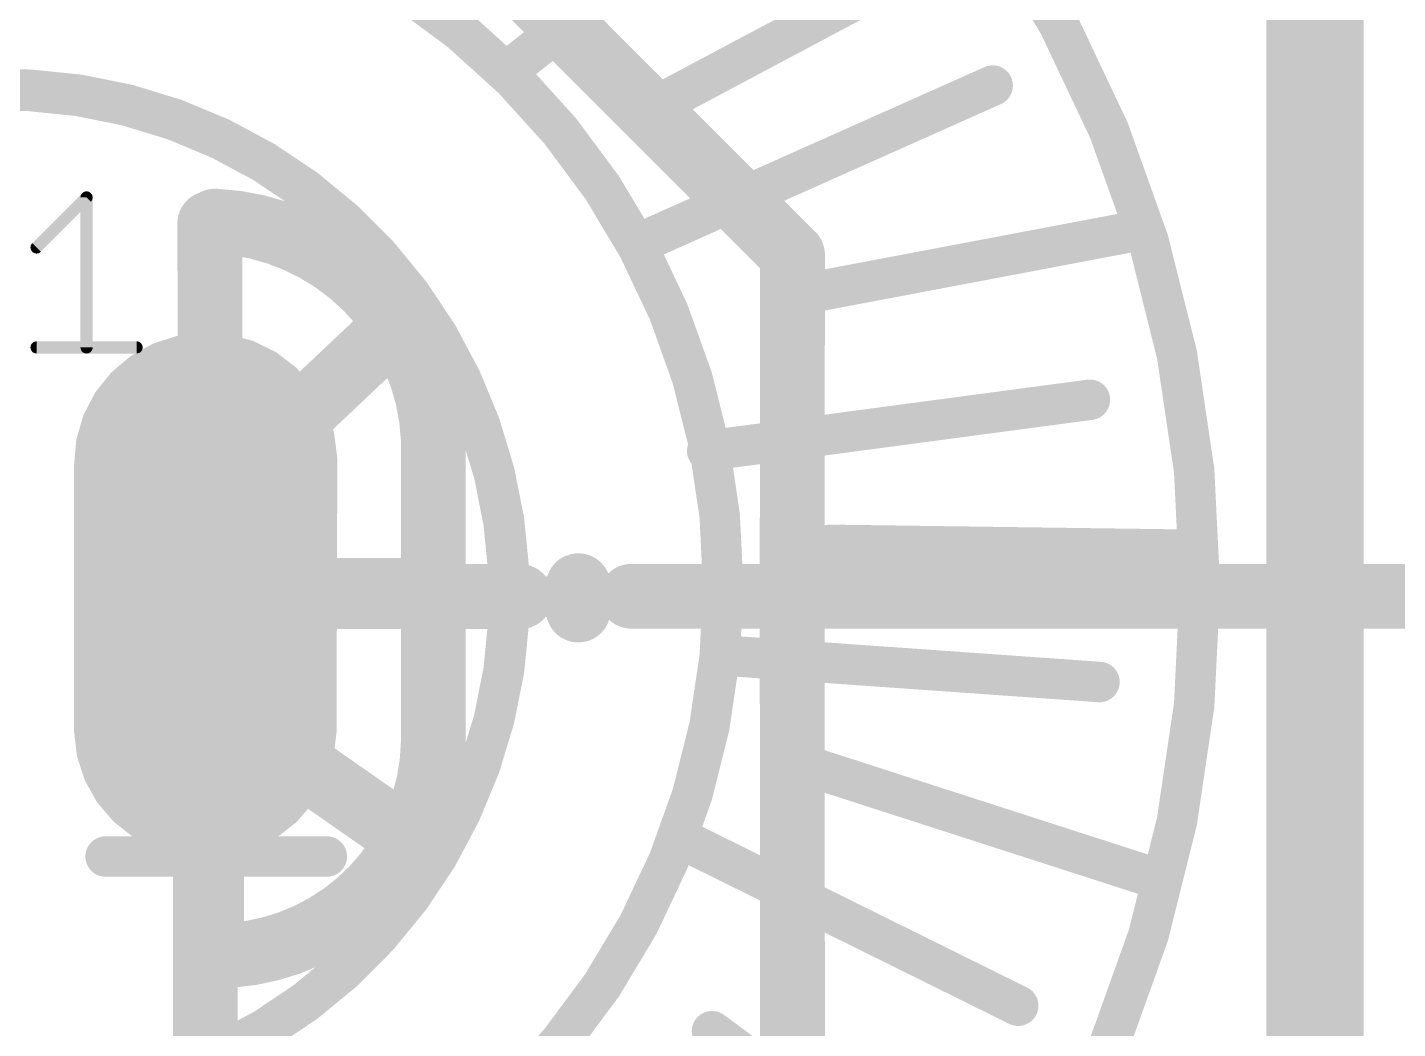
# Model space of a CAD drawing. Extents: x -2.6 to 78.8, y -16.5 to 68.7.
# Drawn here: x 25.68 to 34.27, y 16.74 to 23.02 of the extents above; entities that cross this region are included whole.
import ezdxf

# ---------------------------------------------------------------- set-up
doc = ezdxf.new("R2010")
doc.units = 0
for name, color, linetype in [('1', 12, 'CONTINUOUS'), ('16', 132, 'CONTINUOUS'), ('17', 110, 'CONTINUOUS'), ('21', 31, 'CONTINUOUS'), ('22', 40, 'CONTINUOUS'), ('51', 53, 'CONTINUOUS')]:
    doc.layers.add(name, color=color, linetype=linetype)

# ---------------------------------------------------------------- blocks, each defined once
blk = doc.blocks.new('ROUNDP')
at = {"const_width": 0.5}
blk.add_lwpolyline([(0, -0.25, 1), (0, 0.25, 1), (0, -0.25)], format="xyb", dxfattribs=at)

msp = doc.modelspace()

# ---------------------------------------------------------------- linework, layer by layer
at = {"layer": '1'}
for points, const_width in [([(33.7566, 13.6144), (33.7566, 28.829)], 0.6096), ([(28.715, 22.761), (30.545, 24.201)], 0.254), ([(31.685, 23.621), (29.675, 22.551)], 0.254), ([(29.515, 21.661), (31.735, 22.651)], 0.254), ([(32.645, 21.741), (30.425, 21.321)], 0.254), ([(29.945, 20.361), (32.345, 20.681)], 0.254), ([(32.915, 19.741), (30.715, 19.771)], 0.254), ([(30.135, 19.071), (32.405, 18.911)], 0.254), ([(32.755, 17.681), (30.585, 18.381)], 0.254), ([(29.835, 17.901), (31.895, 16.881)], 0.254), ([(31.705, 15.441), (29.975, 16.721)], 0.254)]:
    msp.add_lwpolyline(points, dxfattribs=dict(at, const_width=const_width))
for points, const_width in [([(25.535, 12.001, 1), (25.535, 27.001, 1), (25.535, 12.001)], 0.254), ([(25.545, 15.011, 1), (25.545, 24.011, 1), (25.545, 15.011)], 0.254), ([(28.6757, 22.8109, 1), (28.7543, 22.7111)], 0.127), ([(31.7609, 22.593, 1), (31.7091, 22.709)], 0.127), ([(29.6452, 22.6071, 1), (29.7048, 22.4949)], 0.127), ([(32.6568, 21.6786, 1), (32.6332, 21.8034)], 0.127), ([(29.4891, 21.719, 1), (29.5409, 21.603)], 0.127), ([(30.4132, 21.3834, 1), (30.4368, 21.2586)], 0.127), ([(32.3534, 20.6181, 1), (32.3366, 20.7439)], 0.127), ([(29.9366, 20.4239, 1), (29.9534, 20.2981)], 0.127), ([(30.7159, 19.8345, 1), (30.7141, 19.7075)], 0.127), ([(32.9141, 19.6775, 1), (32.9159, 19.8045)], 0.127), ([(30.1395, 19.1343, 1), (30.1305, 19.0077)], 0.127), ([(32.4005, 18.8477, 1), (32.4095, 18.9743)], 0.127), ([(30.6045, 18.4414, 1), (30.5655, 18.3206)], 0.127), ([(29.8632, 17.9579, 1), (29.8068, 17.8441)], 0.127), ([(32.7355, 17.6206, 1), (32.7745, 17.7414)], 0.127), ([(31.8668, 16.8241, 1), (31.9232, 16.9379)], 0.127), ([(30.0128, 16.772, 1), (29.9372, 16.67)], 0.127)]:
    msp.add_lwpolyline(points, format="xyb", dxfattribs=dict(at, const_width=const_width))
at = {"layer": '16'}
for points, const_width in [([(30.48, 21.59), (28.067, 24.003)], 0.4064), ([(26.825, 21.7863), (26.8377, 17.1914)], 0.4064), ([(30.4775, 19.4487), (30.48, 21.59)], 0.4064), ([(27.4422, 20.6281), (27.9807, 21.1361)], 0.4064), ([(26.6392, 21.0207), (26.4974, 20.9759)], 0.127), ([(26.7869, 21.037), (26.6392, 21.0207)], 0.127), ([(26.9336, 21.0276), (26.7869, 21.037)], 0.127), ([(27.0756, 20.9897), (26.9336, 21.0276)], 0.127), ([(26.4974, 20.9759), (26.3672, 20.9043)], 0.127), ([(26.4594, 20.955), (27.1461, 20.955)], 0.127), ([(27.2074, 20.9248), (27.0756, 20.9897)], 0.127), ([(27.3241, 20.8355), (27.2074, 20.9248)], 0.127), ([(26.3672, 20.9043), (26.2534, 20.8087)], 0.127), ([(26.2763, 20.828), (27.3307, 20.828)], 0.127), ([(27.4212, 20.7251), (27.3241, 20.8355)], 0.127), ([(26.2534, 20.8087), (26.1604, 20.6927)], 0.127), ([(26.1604, 20.6927), (26.0918, 20.5608)], 0.127), ([(26.167, 20.701), (27.4351, 20.701)], 0.127), ([(27.4948, 20.5979), (27.4212, 20.7251)], 0.127), ([(26.0987, 20.574), (27.5029, 20.574)], 0.127), ([(27.5422, 20.4588), (27.4948, 20.5979)], 0.127), ([(26.0918, 20.5608), (26.0504, 20.4181)], 0.127), ([(26.0504, 20.4181), (26.0375, 20.27)], 0.127), ([(26.0588, 20.447), (27.5437, 20.447)], 0.127), ([(27.5615, 20.3131), (27.5422, 20.4588)], 0.127), ([(28.227, 20.303), (28.227, 18.5299)], 0.4064), ([(26.0418, 20.32), (27.5606, 20.32)], 0.127), ([(27.5566, 18.5986), (27.5615, 20.3131)], 0.127), ([(26.0375, 20.27), (26.0375, 18.6037)], 0.127), ([(26.0375, 20.193), (27.5612, 20.193)], 0.127), ([(26.0375, 20.066), (27.5608, 20.066)], 0.127), ([(26.0375, 19.939), (27.5604, 19.939)], 0.127), ([(26.0375, 19.812), (27.5601, 19.812)], 0.127), ([(26.0375, 19.685), (27.5597, 19.685)], 0.127), ([(27.4422, 19.4851), (28.1712, 19.4851)], 0.4064), ([(26.0375, 19.558), (27.5593, 19.558)], 0.127), ([(28.7723, 19.447), (26.797, 19.447)], 0.4064), ([(26.797, 19.447), (26.797, 15.8441)], 0.4064), ([(28.7731, 19.4462), (28.7723, 19.447)], 0.4064), ([(30.4775, 19.4487), (29.4691, 19.4488)], 0.4064), ([(30.4775, 19.4487), (35.3035, 19.4487)], 0.4064), ([(30.48, 16.51), (30.4775, 19.4487)], 0.4064), ([(29.4665, 19.4462), (28.7731, 19.4462)], 0.254), ([(29.4691, 19.4488), (29.4665, 19.4462)], 0.254), ([(26.0375, 19.431), (27.559, 19.431)], 0.127), ([(26.0375, 19.304), (27.5586, 19.304)], 0.127), ([(26.0375, 19.177), (27.5583, 19.177)], 0.127), ([(26.0375, 19.05), (27.5579, 19.05)], 0.127), ([(26.0375, 18.923), (27.5575, 18.923)], 0.127), ([(26.0375, 18.796), (27.5572, 18.796)], 0.127), ([(26.0375, 18.669), (27.5568, 18.669)], 0.127), ([(26.0375, 18.6037), (26.0545, 18.459)], 0.127), ([(27.5386, 18.454), (27.5566, 18.5986)], 0.127), ([(26.0447, 18.542), (27.5495, 18.542)], 0.127), ([(26.0545, 18.459), (26.0994, 18.3204)], 0.127), ([(26.0687, 18.415), (27.5257, 18.415)], 0.127), ([(27.4549, 18.3548), (27.9959, 17.9763)], 0.4064), ([(27.4927, 18.3157), (27.5386, 18.454)], 0.127), ([(26.0994, 18.3204), (26.1704, 18.1932)], 0.127), ([(26.1175, 18.288), (27.477, 18.288)], 0.127), ([(27.4208, 18.189), (27.4927, 18.3157)], 0.127), ([(26.1704, 18.1932), (26.265, 18.0824)], 0.127), ([(26.1979, 18.161), (27.3965, 18.161)], 0.127), ([(27.3255, 18.0788), (27.4208, 18.189)], 0.127), ([(26.265, 18.0824), (26.3793, 17.9921)], 0.127), ([(27.2105, 17.9893), (27.3255, 18.0788)], 0.127), ([(26.3262, 18.034), (27.2679, 18.034)], 0.127), ([(26.3793, 17.9921), (26.5091, 17.9258)], 0.127), ([(27.0803, 17.9239), (27.2105, 17.9893)], 0.127), ([(26.5091, 17.9258), (26.6493, 17.8862)], 0.127), ([(26.5757, 17.907), (27.0188, 17.907)], 0.127), ([(26.9398, 17.8852), (27.0803, 17.9239)], 0.127), ([(26.6493, 17.8862), (26.7945, 17.8747)], 0.127), ([(26.7945, 17.8747), (26.9398, 17.8852)], 0.127)]:
    msp.add_lwpolyline(points, dxfattribs=dict(at, const_width=const_width))
for points, const_width in [([(28.227, 20.303, 0.4143), (26.858, 21.8015)], 0.4064), ([(26.8626, 21.903, 1), (26.8534, 21.7)], 0.2032), ([(26.9266, 21.7866, 1), (26.7234, 21.786)], 0.2032), ([(30.5816, 21.5899, 1), (30.3784, 21.5901)], 0.2032), ([(30.4082, 21.5182, 1), (30.5518, 21.6618)], 0.2032), ([(28.0504, 21.0622, 1), (27.911, 21.21)], 0.2032), ([(26.6357, 21.0523, 1), (26.6426, 20.9892)], 0.0635), ([(26.6487, 20.9904, 1), (26.6296, 21.051)], 0.0635), ([(26.7889, 21.0687, 1), (26.7849, 21.0053)], 0.0635), ([(26.7904, 21.0054, 1), (26.7834, 21.0686)], 0.0635), ([(26.9417, 21.0582, 1), (26.9254, 20.9969)], 0.0635), ([(26.9315, 20.9959, 1), (26.9356, 21.0592)], 0.0635), ([(26.4594, 20.9868, 1), (26.4594, 20.9233)], 0.0635), ([(26.4879, 21.0062, 1), (26.507, 20.9456)], 0.0635), ([(26.5127, 20.9481, 1), (26.4821, 21.0037)], 0.0635), ([(27.0896, 21.0182, 1), (27.0616, 20.9612)], 0.0635), ([(27.0674, 20.959, 1), (27.0837, 21.0204)], 0.0635), ([(27.1461, 20.9233, 1), (27.1461, 20.9868)], 0.0635), ([(27.2267, 20.95, 1), (27.1881, 20.8996)], 0.0635), ([(27.1934, 20.8963, 1), (27.2215, 20.9533)], 0.0635), ([(26.2763, 20.8597, 1), (26.2763, 20.7963)], 0.0635), ([(26.3519, 20.9322, 1), (26.3824, 20.8765)], 0.0635), ([(26.3876, 20.88, 1), (26.3467, 20.9286)], 0.0635), ([(27.348, 20.8565, 1), (27.3003, 20.8145)], 0.0635), ([(27.3048, 20.8103, 1), (27.3434, 20.8607)], 0.0635), ([(27.3307, 20.7963, 1), (27.3307, 20.8597)], 0.0635), ([(26.2329, 20.833, 1), (26.2738, 20.7844)], 0.0635), ([(26.2781, 20.7889, 1), (26.2286, 20.8286)], 0.0635), ([(27.3725, 20.702, 1), (27.5119, 20.5542)], 0.2032), ([(26.1356, 20.7126, 1), (26.1852, 20.6729)], 0.0635), ([(26.1886, 20.6781, 1), (26.1322, 20.7074)], 0.0635), ([(26.167, 20.7327, 1), (26.167, 20.6693)], 0.0635), ([(27.4486, 20.741, 1), (27.3937, 20.7092)], 0.0635), ([(27.3973, 20.7041, 1), (27.445, 20.7461)], 0.0635), ([(27.4351, 20.6693, 1), (27.4351, 20.7327)], 0.0635), ([(26.0987, 20.6058, 1), (26.0987, 20.5423)], 0.0635), ([(27.5248, 20.6081, 1), (27.4647, 20.5877)], 0.0635), ([(27.4673, 20.582, 1), (27.5223, 20.6138)], 0.0635), ([(27.5029, 20.5423, 1), (27.5029, 20.6058)], 0.0635), ([(26.0637, 20.5755, 1), (26.12, 20.5462)], 0.0635), ([(26.1223, 20.552, 1), (26.0614, 20.5697)], 0.0635), ([(26.0199, 20.427, 1), (26.0808, 20.4092)], 0.0635), ([(26.082, 20.4153, 1), (26.0187, 20.4208)], 0.0635), ([(26.0588, 20.4788, 1), (26.0588, 20.4153)], 0.0635), ([(27.5736, 20.463, 1), (27.5107, 20.4546)], 0.0635), ([(27.5121, 20.4486, 1), (27.5722, 20.469)], 0.0635), ([(27.5437, 20.4153, 1), (27.5437, 20.4788)], 0.0635), ([(28.3286, 20.303, 1), (28.1254, 20.303)], 0.2032), ([(26.0418, 20.3517, 1), (26.0418, 20.2883)], 0.0635), ([(27.5932, 20.313, 1), (27.5298, 20.3132)], 0.0635), ([(27.5606, 20.2883, 1), (27.5606, 20.3517)], 0.0635), ([(28.1255, 20.3076, 1), (28.3285, 20.2984)], 0.2032), ([(26.0059, 20.2727, 1), (26.0691, 20.2673)], 0.0635), ([(26.0693, 20.27, 1), (26.0058, 20.27)], 0.0635), ([(27.53, 20.3089, 1), (27.593, 20.3173)], 0.0635), ([(26.0375, 20.2248, 1), (26.0375, 20.1613)], 0.0635), ([(27.5612, 20.1613, 1), (27.5612, 20.2248)], 0.0635), ([(26.0375, 20.0978, 1), (26.0375, 20.0343)], 0.0635), ([(27.5608, 20.0343, 1), (27.5608, 20.0978)], 0.0635), ([(26.0375, 19.9707, 1), (26.0375, 19.9073)], 0.0635), ([(27.5604, 19.9073, 1), (27.5604, 19.9707)], 0.0635), ([(26.0375, 19.8438, 1), (26.0375, 19.7803)], 0.0635), ([(27.5601, 19.7803, 1), (27.5601, 19.8438)], 0.0635), ([(26.0375, 19.7168, 1), (26.0375, 19.6533)], 0.0635), ([(27.4422, 19.5867, 1), (27.4422, 19.3835)], 0.2032), ([(27.5597, 19.6533, 1), (27.5597, 19.7168)], 0.0635), ([(28.1712, 19.3835, 1), (28.1712, 19.5867)], 0.2032), ([(26.0375, 19.5897, 1), (26.0375, 19.5263)], 0.0635), ([(26.797, 19.5486, 1), (26.797, 19.3454)], 0.2032), ([(26.8986, 19.447, 1), (26.6954, 19.447)], 0.2032), ([(27.5593, 19.5263, 1), (27.5593, 19.5897)], 0.0635), ([(28.8441, 19.5188, 1), (28.7005, 19.3752)], 0.2032), ([(28.7013, 19.3744, 1), (28.8449, 19.518)], 0.2032), ([(28.7723, 19.3454, 1), (28.7723, 19.5486)], 0.2032), ([(29.4691, 19.5504, 1), (29.4691, 19.3472)], 0.2032), ([(30.4775, 19.5503, 1), (30.4775, 19.3471)], 0.2032), ([(30.5791, 19.4488, 1), (30.3759, 19.4486)], 0.2032), ([(30.4775, 19.3471, 1), (30.4775, 19.5503)], 0.2032), ([(28.7731, 19.5097, 1), (28.7731, 19.3827)], 0.127), ([(29.4216, 19.4911, 1), (29.5114, 19.4013)], 0.127), ([(29.514, 19.4039, 1), (29.4242, 19.4937)], 0.127), ([(29.4665, 19.3827, 1), (29.4665, 19.5097)], 0.127), ([(30.3759, 19.4488, 1), (30.5791, 19.4486)], 0.2032), ([(26.0375, 19.4627, 1), (26.0375, 19.3993)], 0.0635), ([(27.559, 19.3993, 1), (27.559, 19.4627)], 0.0635), ([(26.0375, 19.3358, 1), (26.0375, 19.2723)], 0.0635), ([(27.5586, 19.2723, 1), (27.5586, 19.3358)], 0.0635), ([(26.0375, 19.2087, 1), (26.0375, 19.1453)], 0.0635), ([(27.5583, 19.1453, 1), (27.5583, 19.2087)], 0.0635), ([(26.0375, 19.0817, 1), (26.0375, 19.0183)], 0.0635), ([(27.5579, 19.0183, 1), (27.5579, 19.0817)], 0.0635), ([(26.0375, 18.9548, 1), (26.0375, 18.8913)], 0.0635), ([(27.5575, 18.8913, 1), (27.5575, 18.9548)], 0.0635), ([(26.0375, 18.8277, 1), (26.0375, 18.7643)], 0.0635), ([(27.5572, 18.7643, 1), (27.5572, 18.8277)], 0.0635), ([(26.069, 18.6074, 1), (26.006, 18.6)], 0.0635), ([(26.0375, 18.7007, 1), (26.0375, 18.6373)], 0.0635), ([(26.83, 17.1941, 0.4147), (28.227, 18.5299)], 0.4064), ([(27.5881, 18.5947, 1), (27.5251, 18.6025)], 0.0635), ([(27.5568, 18.6373, 1), (27.5568, 18.7007)], 0.0635), ([(28.3286, 18.5277, 1), (28.1254, 18.5321)], 0.2032), ([(26.0058, 18.6037, 1), (26.0693, 18.6037)], 0.0635), ([(26.0447, 18.5738, 1), (26.0447, 18.5103)], 0.0635), ([(27.5249, 18.5987, 1), (27.5883, 18.5985)], 0.0635), ([(27.5495, 18.5103, 1), (27.5495, 18.5738)], 0.0635), ([(28.1254, 18.5299, 1), (28.3286, 18.5299)], 0.2032), ([(26.0847, 18.4688, 1), (26.0243, 18.4492)], 0.0635), ([(26.0229, 18.4553, 1), (26.086, 18.4627)], 0.0635), ([(26.0687, 18.4467, 1), (26.0687, 18.3833)], 0.0635), ([(27.5131, 18.438, 1), (27.3967, 18.2716)], 0.2032), ([(27.5071, 18.4579, 1), (27.5701, 18.4501)], 0.0635), ([(27.5687, 18.444, 1), (27.5085, 18.464)], 0.0635), ([(27.5257, 18.3833, 1), (27.5257, 18.4467)], 0.0635), ([(26.1271, 18.3359, 1), (26.0716, 18.3049)], 0.0635), ([(26.0692, 18.3106, 1), (26.1296, 18.3302)], 0.0635), ([(26.1175, 18.3197, 1), (26.1175, 18.2563)], 0.0635), ([(27.4626, 18.3257, 1), (27.5229, 18.3057)], 0.0635), ([(27.5203, 18.3, 1), (27.4651, 18.3314)], 0.0635), ([(27.477, 18.2563, 1), (27.477, 18.3197)], 0.0635), ([(26.1946, 18.2138, 1), (26.1463, 18.1726)], 0.0635), ([(26.1427, 18.1777, 1), (26.1982, 18.2087)], 0.0635), ([(26.1979, 18.1928, 1), (26.1979, 18.1293)], 0.0635), ([(27.3932, 18.2047, 1), (27.4484, 18.1733)], 0.0635), ([(27.3965, 18.1293, 1), (27.3965, 18.1928)], 0.0635), ([(27.4448, 18.1683, 1), (27.3968, 18.2098)], 0.0635), ([(26.2846, 18.1073, 1), (26.2453, 18.0574)], 0.0635), ([(26.2408, 18.0618, 1), (26.2891, 18.103)], 0.0635), ([(27.345, 18.0538, 1), (27.306, 18.1039)], 0.0635), ([(27.9377, 17.8931, 1), (28.0541, 18.0595)], 0.2032), ([(26.3262, 18.0658, 1), (26.3262, 18.0023)], 0.0635), ([(26.3937, 18.0204, 1), (26.3649, 17.9638)], 0.0635), ([(26.3596, 17.9672, 1), (26.399, 18.017)], 0.0635), ([(27.2247, 17.9609, 1), (27.1963, 18.0177)], 0.0635), ([(27.2679, 18.0023, 1), (27.2679, 18.0658)], 0.0635), ([(27.3015, 18.0996, 1), (27.3495, 18.058)], 0.0635), ([(26.5177, 17.9564, 1), (26.5004, 17.8953)], 0.0635), ([(26.4946, 17.8976, 1), (26.5235, 17.9541)], 0.0635), ([(26.5757, 17.9387, 1), (26.5757, 17.8753)], 0.0635), ([(27.0188, 17.8753, 1), (27.0188, 17.9387)], 0.0635), ([(27.066, 17.9523, 1), (27.0945, 17.8956)], 0.0635), ([(27.0887, 17.8933, 1), (27.0719, 17.9546)], 0.0635), ([(27.191, 18.0144, 1), (27.23, 17.9643)], 0.0635), ([(26.6518, 17.9179, 1), (26.6468, 17.8546)], 0.0635), ([(26.6406, 17.8557, 1), (26.6579, 17.9168)], 0.0635), ([(26.7922, 17.9064, 1), (26.7968, 17.843)], 0.0635), ([(26.792, 17.843, 1), (26.797, 17.9064)], 0.0635), ([(26.9314, 17.9159, 1), (26.9483, 17.8546)], 0.0635), ([(26.9421, 17.8536, 1), (26.9375, 17.9169)], 0.0635), ([(26.8324, 17.2957, 1), (26.8276, 17.0925)], 0.2032), ([(26.7361, 17.1911, 1), (26.9393, 17.1917)], 0.2032)]:
    msp.add_lwpolyline(points, format="xyb", dxfattribs=dict(at, const_width=const_width))
at = {"layer": '21'}
for points, const_width in [([(22.987, 17.542, 3), (22.987, 21.352)], 0.254), ([(22.9905, 17.5495, 3), (22.9905, 21.3595)], 0.254), ([(26.9214, 18.4945, 1), (26.7944, 18.4945)], 0.127), ([(26.1721, 17.8799, 1), (26.1721, 17.7529)], 0.127), ([(27.559, 17.7529, 1), (27.559, 17.8799)], 0.127), ([(26.7944, 17.1076, 1), (26.9214, 17.1076)], 0.127)]:
    msp.add_lwpolyline(points, format="xyb", dxfattribs=dict(at, const_width=const_width))
at = {"layer": '21', "const_width": 0.254}
for points in [[(26.8579, 17.1076), (26.8579, 18.4945)], [(26.1721, 17.8164), (27.559, 17.8164)]]:
    msp.add_lwpolyline(points, dxfattribs=at)
at = {"layer": '22', "const_width": 0.4064}
msp.add_lwpolyline([(29.1364, 19.5148), (29.1364, 19.3624)], dxfattribs=at)
at = {"layer": '22', "const_width": 0.2032}
for points in [[(29.238, 19.5148, 1), (29.0348, 19.5148)], [(29.0348, 19.3624, 1), (29.238, 19.3624)]]:
    msp.add_lwpolyline(points, format="xyb", dxfattribs=at)
at = {"layer": '51', "const_width": 0.0762}
for points in [[(25.7386, 21.6362), (26.0522, 21.9497)], [(26.0522, 21.9497), (26.0522, 21.0091)], [(25.7386, 21.0091), (26.3657, 21.0091)]]:
    msp.add_lwpolyline(points, dxfattribs=at)
at = {"layer": '51', "const_width": 0.0381}
for points in [[(26.0712, 21.9497, 1), (26.0331, 21.9497)], [(26.0656, 21.9362, 1), (26.0387, 21.9632)], [(25.7251, 21.6496, 1), (25.7521, 21.6227)], [(25.7386, 21.0282, 1), (25.7386, 20.9901)], [(26.0331, 21.0091, 1), (26.0712, 21.0091)], [(26.3657, 20.9901, 1), (26.3657, 21.0282)]]:
    msp.add_lwpolyline(points, format="xyb", dxfattribs=at)

# ---------------------------------------------------------------- block references
at = {"layer": '17', "xscale": 1.4986, "yscale": 1.4986, "rotation": 90}
msp.add_blockref('ROUNDP', (26.797, 19.447), dxfattribs=at)
msp.add_blockref('ROUNDP', (26.797, 19.447), dxfattribs=at)

doc.saveas('drawing.dxf')
